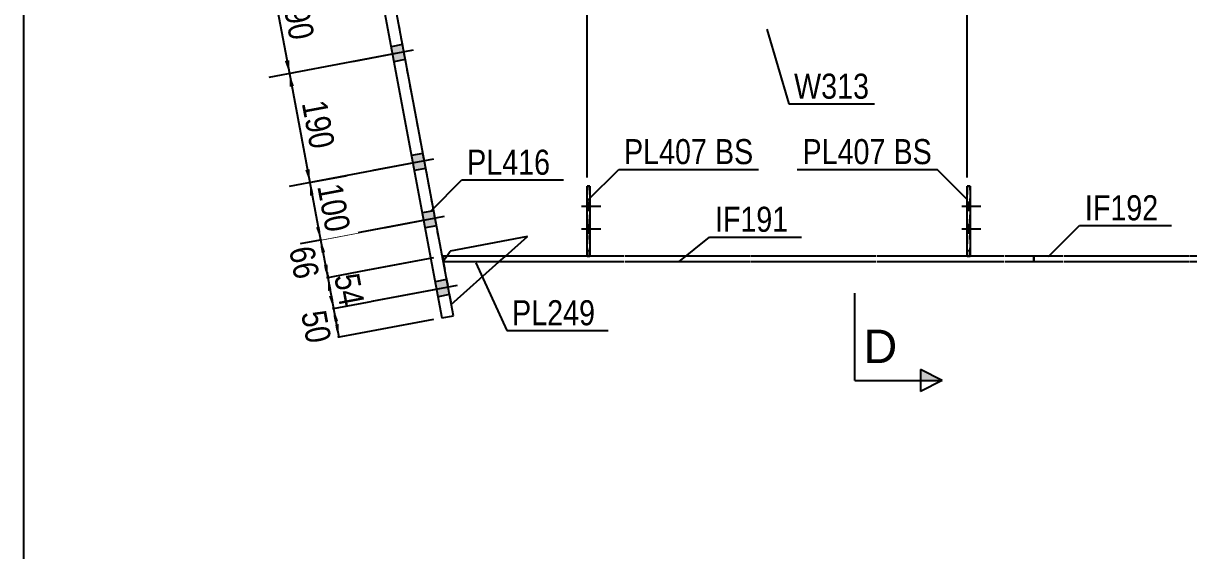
# Model space of a CAD drawing. Header units: millimetres. Extents: x -42 to 361, y -196 to 82.
# Drawn here: x -39.1 to 94.1, y -57 to 3.3 of the extents above; entities that cross this region are included whole.
import ezdxf

# ---------------------------------------------------------------- set-up
doc = ezdxf.new("R2010")
doc.units = ezdxf.units.MM
doc.linetypes.add('DXK_LINE_DOT1', pattern=[1.8814, 0.9407, -0.9407])
doc.linetypes.add('DXK_LINE_DOT2', pattern=[3.9198, 1.9599, -1.9599])
doc.styles.add('Arial', font='ARIAL.TTF', dxfattribs={"height": 0.2})
doc.styles.add('Arial Narrow', font='ARIALN.TTF', dxfattribs={"height": 0.2})

# ---------------------------------------------------------------- blocks, each defined once
blk = doc.blocks.new('Unknown-627019805-1200')
at = {"color": 5, "linetype": 'Continuous'}
blk.add_line((-39.14, 81.52), (-39.14, -195.48), dxfattribs=at)
blk = doc.blocks.new('Part-627019805-1239 - 1220')
at = {"color": 7, "linetype": 'DXK_LINE_DOT1'}
for p, q in [((25.33, -15.33), (25.33, -23.33)), ((25.66, -15.33), (25.33, -15.33)), ((25.66, -23.33), (25.66, -15.33)), ((25.33, -22.67), (25.66, -22.67)), ((25.33, -23.33), (25.66, -23.33))]:
    blk.add_line(p, q, dxfattribs=at)
blk = doc.blocks.new('Part-627019805-1241 - 1220')
at = {"color": 7, "linetype": 'DXK_LINE_DOT1'}
for p, q in [((68.8, -15.33), (68.8, -23.33)), ((69.13, -15.33), (68.8, -15.33)), ((69.13, -23.33), (69.13, -15.33)), ((68.8, -22.67), (69.13, -22.67)), ((68.8, -23.33), (69.13, -23.33))]:
    blk.add_line(p, q, dxfattribs=at)
blk = doc.blocks.new('Part-627019805-1242 - 1220')
at = {"color": 2, "linetype": 'Continuous'}
for p, q in [((68.8, -23.33), (68.8, -15.33)), ((68.8, -15.33), (69.13, -15.33)), ((69.13, -15.33), (69.13, -23.33)), ((69.13, -23.33), (68.8, -23.33))]:
    blk.add_line(p, q, dxfattribs=at)
blk = doc.blocks.new('Bolt-627019805-1310 - 1220')
at = {"linetype": 'Continuous'}
for points in [[(25.66, -18.08), (25.66, -17.15), (25.33, -17.15), (25.33, -18.08)], [(25.66, -20.67), (25.66, -19.73), (25.33, -19.73), (25.33, -20.67)]]:
    blk.add_hatch(color=3, dxfattribs=at).paths.add_polyline_path(points)
at = {"color": 3, "linetype": 'Continuous'}
for p, q in [((25.33, -17.15), (25.66, -17.15)), ((24.69, -17.61), (26.89, -17.61)), ((25.33, -18.08), (25.66, -18.08)), ((25.33, -19.73), (25.66, -19.73)), ((24.69, -20.2), (26.89, -20.2)), ((25.33, -20.67), (25.66, -20.67))]:
    blk.add_line(p, q, dxfattribs=at)
blk = doc.blocks.new('Part-627019805-1253 - 1220')
at = {"color": 2, "linetype": 'Continuous'}
for p, q in [((25.33, -23.33), (25.33, -15.33)), ((25.33, -15.33), (25.66, -15.33)), ((25.66, -15.33), (25.66, -23.33)), ((25.66, -23.33), (25.33, -23.33))]:
    blk.add_line(p, q, dxfattribs=at)
blk = doc.blocks.new('Part-627019805-1256 - 1220')
at = {"color": 2, "linetype": 'Continuous'}
for p, q in [((8.89, -24), (8.89, -23.33)), ((25.33, -23.33), (8.89, -23.33)), ((29.53, -23.33), (25.66, -23.33)), ((43.93, -23.33), (29.63, -23.33)), ((58.36, -23.33), (44.03, -23.33)), ((68.8, -23.33), (58.46, -23.33)), ((73, -23.33), (69.13, -23.33)), ((76.43, -23.33), (73.1, -23.33)), ((76.43, -24), (76.43, -23.33)), ((29.53, -24), (8.89, -24)), ((43.93, -24), (29.63, -24)), ((58.36, -24), (44.03, -24)), ((73, -24), (58.46, -24)), ((76.43, -24), (73.1, -24))]:
    blk.add_line(p, q, dxfattribs=at)
blk = doc.blocks.new('Part-627019805-1261 - 1220')
at = {"color": 2, "linetype": 'Continuous'}
for p, q in [((79.77, -23.33), (76.43, -23.33)), ((76.43, -23.33), (76.43, -24)), ((94.2, -23.33), (79.87, -23.33)), ((108.6, -23.33), (94.3, -23.33)), ((119.04, -23.33), (108.7, -23.33)), ((135.08, -23.33), (119.37, -23.33)), ((157.85, -23.33), (135.18, -23.33)), ((174.62, -23.33), (157.95, -23.33)), ((197.38, -23.33), (174.72, -23.33)), ((197.38, -23.33), (200.72, -23.47)), ((79.77, -24), (76.43, -24)), ((94.2, -24), (79.87, -24)), ((108.6, -24), (94.3, -24)), ((135.08, -24), (108.7, -24)), ((157.85, -24), (135.18, -24)), ((174.62, -24), (157.95, -24)), ((197.37, -24), (174.72, -24)), ((200.72, -24.13), (197.37, -24)), ((200.82, -24), (204.19, -24.13)), ((204.16, -24.8), (200.82, -24.67)), ((204.19, -24.13), (204.16, -24.8))]:
    blk.add_line(p, q, dxfattribs=at)
blk = doc.blocks.new('Part-627019805-1284 - 1220')
at = {"color": 2, "linetype": 'Continuous'}
for p, q in [((-1.28, 30.13), (-2.59, 29.89)), ((-2.59, 29.89), (8.73, -30.39)), ((10.04, -30.15), (-1.28, 30.13)), ((8.73, -30.39), (10.04, -30.15))]:
    blk.add_line(p, q, dxfattribs=at)
blk = doc.blocks.new('Part-627019805-1286 - 1220')
at = {"color": 2, "linetype": 'Continuous'}
for p, q in [((18.52, -21.09), (9.67, -22.76)), ((16, -23.33), (18.52, -21.09)), ((8.89, -23.9), (8.87, -23.92)), ((9.28, -23.33), (9.67, -22.76)), ((9.8, -28.84), (15.25, -24))]:
    blk.add_line(p, q, dxfattribs=at)
at = {"color": 7, "linetype": 'DXK_LINE_DOT1'}
for p, q in [((8.87, -23.92), (9.28, -23.33)), ((8.87, -23.92), (9.8, -28.84)), ((15.25, -24), (16, -23.33))]:
    blk.add_line(p, q, dxfattribs=at)
blk = doc.blocks.new('Part-627019805-1292 - 1220')
at = {"color": 7, "linetype": 'DXK_LINE_DOT1'}
for p, q in [((8.76, -23.33), (0, 23.33)), ((25.33, -23.33), (8.89, -23.33)), ((29.53, -23.33), (25.66, -23.33)), ((43.93, -23.33), (29.63, -23.33)), ((58.36, -23.33), (44.03, -23.33)), ((68.8, -23.33), (58.46, -23.33)), ((73, -23.33), (69.13, -23.33)), ((79.77, -23.33), (73.1, -23.33)), ((94.2, -23.33), (79.87, -23.33))]:
    blk.add_line(p, q, dxfattribs=at)
at = {"color": 2, "linetype": 'Continuous'}
blk.add_line((8.89, -23.33), (8.76, -23.33), dxfattribs=at)
blk = doc.blocks.new('Bolt-627019805-1309 - 1220')
at = {"linetype": 'Continuous'}
for points in [[(-2.13, 27.46), (-1.81, 25.76), (-0.5, 26), (-0.82, 27.71)], [(-2.13, 27.46), (-1.81, 25.76), (-0.5, 26), (-0.82, 27.71)], [(-0.66, 19.6), (-0.34, 17.9), (0.98, 18.14), (0.66, 19.84)], [(-0.66, 19.6), (-0.34, 17.9), (0.98, 18.14), (0.66, 19.84)], [(0.58, 13.05), (0.9, 11.34), (2.21, 11.59), (1.89, 13.29)], [(0.58, 13.05), (0.9, 11.34), (2.21, 11.59), (1.89, 13.29)], [(2.91, 0.6), (3.23, -1.11), (4.54, -0.86), (4.22, 0.84)], [(2.91, 0.6), (3.23, -1.11), (4.54, -0.86), (4.22, 0.84)], [(5.25, -11.85), (5.57, -13.56), (6.88, -13.31), (6.56, -11.61)], [(5.25, -11.85), (5.57, -13.56), (6.88, -13.31), (6.56, -11.61)], [(6.48, -18.4), (6.8, -20.11), (8.11, -19.86), (7.79, -18.16)], [(6.48, -18.4), (6.8, -20.11), (8.11, -19.86), (7.79, -18.16)], [(7.96, -26.27), (8.28, -27.97), (9.59, -27.72), (9.27, -26.02)], [(7.96, -26.27), (8.28, -27.97), (9.59, -27.72), (9.27, -26.02)]]:
    blk.add_hatch(color=3, dxfattribs=at).paths.add_polyline_path(points)
at = {"color": 3, "linetype": 'Continuous'}
for p, q in [((0.38, 27.05), (-6.56, 25.75)), ((0.38, 27.05), (-6.56, 25.75)), ((-0.82, 27.71), (-2.13, 27.46)), ((-0.82, 27.71), (-2.13, 27.46)), ((-0.5, 26), (-1.81, 25.76)), ((-0.5, 26), (-1.81, 25.76)), ((1.86, 19.19), (-5.08, 17.89)), ((1.86, 19.19), (-5.08, 17.89)), ((0.66, 19.84), (-0.66, 19.6)), ((0.66, 19.84), (-0.66, 19.6)), ((0.98, 18.14), (-0.34, 17.9)), ((0.98, 18.14), (-0.34, 17.9)), ((3.09, 12.64), (-3.85, 11.33)), ((3.09, 12.64), (-3.85, 11.33)), ((1.89, 13.29), (0.58, 13.05)), ((1.89, 13.29), (0.58, 13.05)), ((2.21, 11.59), (0.9, 11.34)), ((2.21, 11.59), (0.9, 11.34)), ((5.43, 0.19), (-1.51, -1.12)), ((5.43, 0.19), (-1.51, -1.12)), ((4.22, 0.84), (2.91, 0.6)), ((4.22, 0.84), (2.91, 0.6)), ((4.54, -0.86), (3.23, -1.11)), ((4.54, -0.86), (3.23, -1.11)), ((6.56, -11.61), (5.25, -11.85)), ((6.56, -11.61), (5.25, -11.85)), ((7.76, -12.26), (0.82, -13.56)), ((7.76, -12.26), (0.82, -13.56)), ((6.88, -13.31), (5.57, -13.56)), ((6.88, -13.31), (5.57, -13.56)), ((7.79, -18.16), (6.48, -18.4)), ((7.79, -18.16), (6.48, -18.4)), ((8.99, -18.81), (2.06, -20.12)), ((8.99, -18.81), (2.06, -20.12)), ((8.11, -19.86), (6.8, -20.11)), ((8.11, -19.86), (6.8, -20.11)), ((9.27, -26.02), (7.96, -26.27)), ((9.27, -26.02), (7.96, -26.27)), ((10.47, -26.68), (3.53, -27.98)), ((10.47, -26.68), (3.53, -27.98)), ((9.59, -27.72), (8.28, -27.97)), ((9.59, -27.72), (8.28, -27.97))]:
    blk.add_line(p, q, dxfattribs=at)
blk = doc.blocks.new('Bolt-627019805-1318 - 1220')
at = {"linetype": 'Continuous'}
for points in [[(69.13, -18.08), (69.13, -17.15), (68.8, -17.15), (68.8, -18.08)], [(69.13, -20.67), (69.13, -19.73), (68.8, -19.73), (68.8, -20.67)]]:
    blk.add_hatch(color=3, dxfattribs=at).paths.add_polyline_path(points)
at = {"color": 3, "linetype": 'Continuous'}
for p, q in [((68.8, -17.15), (69.13, -17.15)), ((68.17, -17.61), (70.37, -17.61)), ((68.8, -18.08), (69.13, -18.08)), ((68.8, -19.73), (69.13, -19.73)), ((68.17, -20.2), (70.37, -20.2)), ((68.8, -20.67), (69.13, -20.67))]:
    blk.add_line(p, q, dxfattribs=at)
blk = doc.blocks.new('Bolt-627019805-1319 - 1220')
at = {"color": 3, "linetype": 'DXK_LINE_DOT2'}
for p, q in [((68.8, -17.15), (69.13, -17.15)), ((68.17, -17.61), (70.37, -17.61)), ((68.8, -18.08), (69.13, -18.08)), ((68.8, -19.73), (69.13, -19.73)), ((68.17, -20.2), (70.37, -20.2)), ((68.8, -20.67), (69.13, -20.67))]:
    blk.add_line(p, q, dxfattribs=at)
blk = doc.blocks.new('Bolt-627019805-1320 - 1220')
at = {"color": 3, "linetype": 'DXK_LINE_DOT2'}
for p, q in [((25.33, -17.15), (25.66, -17.15)), ((24.69, -17.61), (26.89, -17.61)), ((25.33, -18.08), (25.66, -18.08)), ((25.33, -19.73), (25.66, -19.73)), ((24.69, -20.2), (26.89, -20.2)), ((25.33, -20.67), (25.66, -20.67))]:
    blk.add_line(p, q, dxfattribs=at)
blk = doc.blocks.new('StraightDimension-627019805-7920 - 1220')
at = {"linetype": 'Continuous'}
blk.add_hatch(color=7, dxfattribs=at).paths.add_polyline_path([(67.3, 49.54), (68.8, 49.29), (67.3, 49.04)])
at = {"color": 7, "linetype": 'Continuous'}
for p, q in [((68.8, -14.33), (68.8, 53.79)), ((58.74, 49.29), (68.8, 49.29))]:
    blk.add_line(p, q, dxfattribs=at)
at = {"color": 0}
blk.add_wipeout([(68.02, 50.19), (68.02, 54.39), (59.51, 54.39), (59.51, 50.19)], dxfattribs=at)
at = {"color": 3, "style": 'Arial Narrow'}
blk.add_text('2230', height=2.863, dxfattribs=at).set_placement((60.11, 50.79))
blk = doc.blocks.new('StraightDimension-627019805-1784 - 1220')
at = {"linetype": 'Continuous'}
for points in [[(-4.3, -27.31), (-4.33, -25.79), (-3.81, -27.22)], [(-3.7, -27.81), (-3.67, -29.33), (-4.19, -27.9)]]:
    blk.add_hatch(color=7, dxfattribs=at).paths.add_polyline_path(points)
at = {"color": 7, "linetype": 'Continuous'}
for p, q in [((7.78, -23.52), (-6.69, -26.24)), ((-4.33, -25.79), (-3.67, -29.33)), ((8.45, -27.06), (-6.03, -29.77))]:
    blk.add_line(p, q, dxfattribs=at)
at = {"color": 0}
blk.add_wipeout([(-3.4, -29.92), (0.72, -29.15), (-0.17, -24.37), (-4.3, -25.15)], dxfattribs=at)
at = {"color": 3, "style": 'Arial Narrow'}
blk.add_text('54', height=2.863, rotation=-79.3661, dxfattribs=at).set_placement((-3.6, -25.63))
blk = doc.blocks.new('StraightDimension-627019805-1808 - 1220')
at = {"linetype": 'Continuous'}
for points in [[(-5.11, -22.98), (-5.14, -21.46), (-4.62, -22.89)], [(-4.36, -24.27), (-4.33, -25.79), (-4.85, -24.36)]]:
    blk.add_hatch(color=7, dxfattribs=at).paths.add_polyline_path(points)
at = {"color": 7, "linetype": 'Continuous'}
for p, q in [((6.97, -19.19), (-7.36, -21.88)), ((-5.14, -21.46), (-4.33, -25.79)), ((7.78, -23.52), (-6.54, -26.21))]:
    blk.add_line(p, q, dxfattribs=at)
at = {"color": 0}
blk.add_wipeout([(-8.57, -26.82), (-4.44, -26.04), (-5.33, -21.27), (-9.46, -22.04)], dxfattribs=at)
at = {"color": 3, "style": 'Arial Narrow'}
blk.add_text('66', height=2.863, rotation=-79.3661, dxfattribs=at).set_placement((-8.76, -22.52))
blk = doc.blocks.new('StraightDimension-627019805-1824 - 1220')
at = {"linetype": 'Continuous'}
for points in [[(-6.34, -16.44), (-6.37, -14.92), (-5.85, -16.34)], [(-5.18, -19.94), (-5.14, -21.46), (-5.67, -20.04)]]:
    blk.add_hatch(color=7, dxfattribs=at).paths.add_polyline_path(points)
at = {"color": 7, "linetype": 'Continuous'}
for p, q in [((5.74, -12.64), (-8.73, -15.36)), ((-6.37, -14.92), (-5.14, -21.46)), ((6.97, -19.19), (-7.5, -21.91))]:
    blk.add_line(p, q, dxfattribs=at)
at = {"color": 0}
blk.add_wipeout([(-5, -21.45), (-0.87, -20.67), (-2.1, -14.1), (-6.23, -14.88)], dxfattribs=at)
at = {"color": 3, "style": 'Arial Narrow'}
blk.add_text('100', height=2.863, rotation=-79.3661, dxfattribs=at).set_placement((-5.53, -15.36))
blk = doc.blocks.new('StraightDimension-627019805-1833 - 1220')
at = {"linetype": 'Continuous'}
for points in [[(-8.68, -3.98), (-8.71, -2.46), (-8.19, -3.89)], [(-6.41, -13.4), (-6.37, -14.92), (-6.9, -13.49)]]:
    blk.add_hatch(color=7, dxfattribs=at).paths.add_polyline_path(points)
at = {"color": 7, "linetype": 'Continuous'}
for p, q in [((3.4, -0.18), (-11.07, -2.9)), ((-8.71, -2.46), (-6.37, -14.92)), ((5.74, -12.64), (-8.73, -15.36))]:
    blk.add_line(p, q, dxfattribs=at)
at = {"color": 0}
blk.add_wipeout([(-6.78, -11.95), (-2.65, -11.17), (-3.89, -4.6), (-8.01, -5.38)], dxfattribs=at)
at = {"color": 3, "style": 'Arial Narrow'}
blk.add_text('190', height=2.863, rotation=-79.3661, dxfattribs=at).set_placement((-7.31, -5.85))
blk = doc.blocks.new('StraightDimension-627019805-1850 - 1220')
at = {"linetype": 'Continuous'}
for points in [[(-11.02, 8.46), (-11.05, 9.98), (-10.53, 8.55)], [(-8.74, -0.94), (-8.71, -2.46), (-9.24, -1.03)]]:
    blk.add_hatch(color=7, dxfattribs=at).paths.add_polyline_path(points)
at = {"color": 7, "linetype": 'Continuous'}
for p, q in [((1.06, 12.26), (-13.41, 9.54)), ((-11.05, 9.98), (-8.71, -2.46)), ((3.4, -0.18), (-11.07, -2.9))]:
    blk.add_line(p, q, dxfattribs=at)
at = {"color": 0}
blk.add_wipeout([(-9.12, 0.5), (-4.99, 1.28), (-6.22, 7.85), (-10.35, 7.07)], dxfattribs=at)
at = {"color": 3, "style": 'Arial Narrow'}
blk.add_text('190', height=2.863, rotation=-79.3661, dxfattribs=at).set_placement((-9.65, 6.59))
blk = doc.blocks.new('StraightDimension-627019805-1884 - 1220')
at = {"linetype": 'Continuous'}
for points in [[(-3.64, -30.85), (-3.67, -29.33), (-3.14, -30.76)], [(-3.08, -31.09), (-3.05, -32.61), (-3.57, -31.18)]]:
    blk.add_hatch(color=7, dxfattribs=at).paths.add_polyline_path(points)
at = {"color": 7, "linetype": 'Continuous'}
for p, q in [((8.45, -27.06), (-5.88, -29.75)), ((7.75, -30.58), (-5.26, -33.02)), ((-3.67, -29.33), (-3.05, -32.61))]:
    blk.add_line(p, q, dxfattribs=at)
at = {"color": 0}
blk.add_wipeout([(-7.19, -34.16), (-3.06, -33.38), (-3.95, -28.61), (-8.08, -29.39)], dxfattribs=at)
at = {"color": 3, "style": 'Arial Narrow'}
blk.add_text('50', height=2.863, rotation=-79.3661, dxfattribs=at).set_placement((-7.38, -29.86))
blk = doc.blocks.new('StraightDimension-627019805-7923 - 1220')
at = {"linetype": 'Continuous'}
blk.add_hatch(color=7, dxfattribs=at).paths.add_polyline_path([(23.84, 55.24), (25.34, 54.99), (23.84, 54.74)])
at = {"color": 7, "linetype": 'Continuous'}
for p, q in [((25.34, -14.33), (25.34, 59.49)), ((17.1, 54.99), (25.34, 54.99))]:
    blk.add_line(p, q, dxfattribs=at)
at = {"color": 0}
blk.add_wipeout([(24.56, 55.89), (24.56, 60.09), (17.88, 60.09), (17.88, 55.89)], dxfattribs=at)
at = {"color": 3, "style": 'Arial Narrow'}
blk.add_text('380', height=2.863, dxfattribs=at).set_placement((18.48, 56.49))
blk = doc.blocks.new('Mark-627019805-5526 - 1220')
at = {"color": 0}
blk.add_wipeout([(26.25, -31.23), (26.25, -28.23), (16.75, -28.23), (16.75, -31.23)], dxfattribs=at)
blk.add_wipeout([(26.25, -31.23), (26.25, -28.23), (16.75, -28.23), (16.75, -31.23)], dxfattribs=at)
at = {"color": 7, "linetype": 'Continuous'}
for p, q in [((12.62, -24.1), (16.15, -31.83)), ((16.15, -31.83), (27.75, -31.83))]:
    blk.add_line(p, q, dxfattribs=at)
at = {"color": 3, "style": 'Arial Narrow'}
blk.add_text('PL249', height=2.863, dxfattribs=at).set_placement((16.75, -31.23))
blk = doc.blocks.new('SectionMark-627019805-2072 - 1220')
at = {"linetype": 'Continuous'}
for points in [[(63.44, 58.5), (63.44, 59.75), (65.94, 59.75)], [(63.44, -37.55), (63.44, -36.3), (65.94, -37.55)]]:
    blk.add_hatch(color=30, dxfattribs=at).paths.add_polyline_path(points)
at = {"color": 30, "linetype": 'Continuous'}
for p, q in [((63.44, 58.5), (63.44, 61)), ((63.44, 61), (65.94, 59.75)), ((55.94, 59.75), (55.94, 49.75)), ((55.94, 59.75), (65.94, 59.75)), ((65.94, 59.75), (63.44, 58.5)), ((55.94, -37.55), (55.94, -27.55)), ((65.94, -37.55), (63.44, -36.3)), ((63.44, -36.3), (63.44, -38.8)), ((55.94, -37.55), (65.94, -37.55)), ((65.94, -37.55), (63.44, -38.8))]:
    blk.add_line(p, q, dxfattribs=at)
at = {"color": 0, "linetype": 'Continuous'}
for points in [[(60.79, 53.75), (60.79, 57.75), (56.94, 57.75), (56.94, 53.75)], [(60.79, -35.55), (60.79, -31.55), (56.94, -31.55), (56.94, -35.55)]]:
    blk.add_wipeout(points, dxfattribs=at)
at = {"color": 96, "linetype": 'Continuous', "style": 'Arial'}
for p in [(56.94, 53.75), (56.94, -35.55)]:
    blk.add_text('D', height=3.82, dxfattribs=at).set_placement(p)
blk = doc.blocks.new('MarkSet-627019805-2936 - 1220')
at = {"color": 0}
for points in [[(39.05, -12.82), (39.05, -9.82), (29.55, -9.82), (29.55, -12.82)], [(44.33, -12.82), (44.33, -9.82), (39.95, -9.82), (39.95, -12.82)]]:
    blk.add_wipeout(points, dxfattribs=at)
for points in [[(39.05, -12.82), (39.05, -9.82), (29.55, -9.82), (29.55, -12.82)], [(44.33, -12.82), (44.33, -9.82), (39.95, -9.82), (39.95, -12.82)]]:
    blk.add_wipeout(points, dxfattribs=at)
at = {"color": 7, "linetype": 'Continuous'}
for p, q in [((25.42, -16.95), (28.95, -13.42)), ((28.95, -13.42), (44.93, -13.42))]:
    blk.add_line(p, q, dxfattribs=at)
at = {"color": 3, "style": 'Arial Narrow'}
for s, p in [('PL407', (29.55, -12.82)), ('BS', (39.95, -12.82))]:
    blk.add_text(s, height=2.863, dxfattribs=at).set_placement(p)
blk = doc.blocks.new('Mark-627019805-3017 - 1220')
at = {"color": 0}
blk.add_wipeout([(90.66, -19.24), (90.66, -16.24), (82.25, -16.24), (82.25, -19.24)], dxfattribs=at)
blk.add_wipeout([(90.66, -19.24), (90.66, -16.24), (82.25, -16.24), (82.25, -19.24)], dxfattribs=at)
at = {"color": 7, "linetype": 'Continuous'}
for p, q in [((78.11, -23.38), (81.65, -19.84)), ((81.65, -19.84), (92.16, -19.84))]:
    blk.add_line(p, q, dxfattribs=at)
at = {"color": 3, "style": 'Arial Narrow'}
blk.add_text('IF192', height=2.863, dxfattribs=at).set_placement((82.25, -19.24))
blk = doc.blocks.new('Mark-627019805-3044 - 1220')
at = {"color": 0}
blk.add_wipeout([(21.12, -14.03), (21.12, -11.03), (11.61, -11.03), (11.61, -14.03)], dxfattribs=at)
blk.add_wipeout([(21.12, -14.03), (21.12, -11.03), (11.61, -11.03), (11.61, -14.03)], dxfattribs=at)
at = {"color": 7, "linetype": 'Continuous'}
for p, q in [((7.48, -18.17), (11.01, -14.63)), ((11.01, -14.63), (22.62, -14.63))]:
    blk.add_line(p, q, dxfattribs=at)
at = {"color": 3, "style": 'Arial Narrow'}
blk.add_text('PL416', height=2.863, dxfattribs=at).set_placement((11.61, -14.03))
blk = doc.blocks.new('MarkSet-627019805-5454 - 1220')
at = {"color": 0}
for points in [[(59.47, -12.82), (59.47, -9.82), (49.96, -9.82), (49.96, -12.82)], [(64.75, -12.82), (64.75, -9.82), (60.37, -9.82), (60.37, -12.82)]]:
    blk.add_wipeout(points, dxfattribs=at)
for points in [[(59.47, -12.82), (59.47, -9.82), (49.96, -9.82), (49.96, -12.82)], [(64.75, -12.82), (64.75, -9.82), (60.37, -9.82), (60.37, -12.82)]]:
    blk.add_wipeout(points, dxfattribs=at)
at = {"color": 7, "linetype": 'Continuous'}
for p in [(49.36, -13.42), (68.88, -16.95)]:
    blk.add_line(p, (65.35, -13.42), dxfattribs=at)
at = {"color": 3, "style": 'Arial Narrow'}
for s, p in [('PL407', (49.96, -12.82)), ('BS', (60.37, -12.82))]:
    blk.add_text(s, height=2.863, dxfattribs=at).set_placement(p)
blk = doc.blocks.new('Mark-627019805-5493 - 1220')
at = {"color": 0}
blk.add_wipeout([(48.35, -20.55), (48.35, -17.55), (39.94, -17.55), (39.94, -20.55)], dxfattribs=at)
blk.add_wipeout([(48.35, -20.55), (48.35, -17.55), (39.94, -17.55), (39.94, -20.55)], dxfattribs=at)
at = {"color": 7, "linetype": 'Continuous'}
for p, q in [((35.81, -24), (39.34, -21.15)), ((39.34, -21.15), (49.85, -21.15))]:
    blk.add_line(p, q, dxfattribs=at)
at = {"color": 3, "style": 'Arial Narrow'}
blk.add_text('IF191', height=2.863, dxfattribs=at).set_placement((39.94, -20.55))
blk = doc.blocks.new('Mark-627019805-5529 - 1220')
at = {"color": 0}
blk.add_wipeout([(57.59, -5.34), (57.59, -2.34), (49, -2.34), (49, -5.34)], dxfattribs=at)
blk.add_wipeout([(57.59, -5.34), (57.59, -2.34), (49, -2.34), (49, -5.34)], dxfattribs=at)
at = {"color": 7, "linetype": 'Continuous'}
for p, q in [((45.9, 2.59), (48.4, -5.94)), ((48.4, -5.94), (58.19, -5.94))]:
    blk.add_line(p, q, dxfattribs=at)
at = {"color": 3, "style": 'Arial Narrow'}
blk.add_text('W313', height=2.863, dxfattribs=at).set_placement((49, -5.34))

msp = doc.modelspace()

# ---------------------------------------------------------------- block references
for name in ['Unknown-627019805-1200', 'Part-627019805-1284 - 1220', 'Bolt-627019805-1309 - 1220', 'Part-627019805-1292 - 1220', 'Part-627019805-1239 - 1220', 'Part-627019805-1253 - 1220', 'Part-627019805-1241 - 1220', 'Part-627019805-1242 - 1220', 'Bolt-627019805-1310 - 1220', 'Bolt-627019805-1320 - 1220', 'Bolt-627019805-1318 - 1220', 'Bolt-627019805-1319 - 1220', 'Part-627019805-1286 - 1220', 'Part-627019805-1256 - 1220', 'Part-627019805-1261 - 1220']:
    msp.add_blockref(name, (0, 0))

# ---------------------------------------------------------------- next in the draw order: block references
for name in ['StraightDimension-627019805-7923 - 1220', 'StraightDimension-627019805-7920 - 1220', 'Mark-627019805-3017 - 1220', 'StraightDimension-627019805-1784 - 1220', 'Mark-627019805-5526 - 1220']:
    msp.add_blockref(name, (0, 0))

# ---------------------------------------------------------------- next in the draw order: block references
for name in ['SectionMark-627019805-2072 - 1220', 'MarkSet-627019805-2936 - 1220', 'StraightDimension-627019805-1808 - 1220']:
    msp.add_blockref(name, (0, 0))

# ---------------------------------------------------------------- next in the draw order: block references
for name in ['Mark-627019805-5529 - 1220', 'MarkSet-627019805-5454 - 1220', 'StraightDimension-627019805-1824 - 1220', 'StraightDimension-627019805-1884 - 1220']:
    msp.add_blockref(name, (0, 0))

# ---------------------------------------------------------------- next in the draw order: block references
for name in ['StraightDimension-627019805-1833 - 1220', 'Mark-627019805-3044 - 1220', 'Mark-627019805-5493 - 1220']:
    msp.add_blockref(name, (0, 0))

# ---------------------------------------------------------------- next in the draw order: block references
msp.add_blockref('StraightDimension-627019805-1850 - 1220', (0, 0))

doc.saveas('drawing.dxf')
